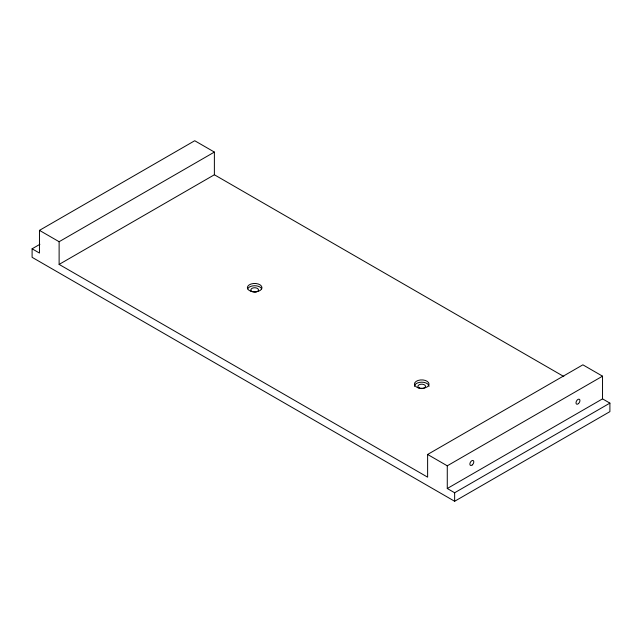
<?xml version="1.0" encoding="UTF-8"?>
<svg xmlns="http://www.w3.org/2000/svg" width="642" height="642" viewBox="0 0 642 642"><rect width="100%" height="100%" fill="white"/><g stroke="black" fill="none" stroke-linecap="round" stroke-linejoin="round"><path stroke-width="0.96" d="M602.533 398.867L602.533 376.172L447.273 465.811L447.273 488.506L602.533 398.867L609.9 403.12L609.9 411.634L454.64 501.266L32.1 257.314L32.1 248.807L39.467 253.06L39.467 230.366L194.727 140.734L214.38 152.074L214.38 174.768L563.804 376.509M32.1 248.807L39.908 244.297M39.467 230.366L59.12 241.713L214.38 152.074M59.12 241.713L59.12 264.408L214.38 174.768M59.12 264.408L427.62 477.158L427.62 454.464L582.88 364.825L602.533 376.172M447.273 488.506L454.64 492.759L609.9 403.12M427.62 454.464L447.273 465.811M454.64 492.759L454.64 501.266M252.763 291.853A3.82 2.207 0 0 1 252.483 288.13A3.82 2.207 0 0 1 258.437 289.558A3.82 2.207 0 0 1 253.678 292.07M414.427 386.388A7.295 4.213 0 0 1 421.722 382.175A7.295 4.213 0 0 1 429.017 386.388M247.627 288.852A7.295 4.213 0 0 1 254.673 285.73A7.295 4.213 0 0 1 261.719 288.852M251.022 291.316A7.295 4.213 0 0 0 261.968 287.672A7.295 4.213 0 0 0 251.022 284.021A7.295 4.213 0 0 0 251.022 291.316M418.07 387.76A7.295 4.213 0 0 0 429.017 384.117A7.295 4.213 0 0 0 418.07 380.465A7.295 4.213 0 0 0 418.07 387.76M578.474 403.601A2.777 1.605 -60 0 0 579.357 399.292A2.777 1.605 -60 0 0 576.067 402.213A2.777 1.605 -60 0 0 578.474 403.601M472.343 464.872A2.777 1.605 -60 0 0 473.226 460.571A2.777 1.605 -60 0 0 469.936 463.484A2.777 1.605 -60 0 0 472.343 464.872M419.017 387.945A3.82 2.207 0 0 0 425.413 386.957A3.82 2.207 0 0 0 420.735 384.253A3.82 2.207 0 0 0 419.017 387.945"/></g></svg>
